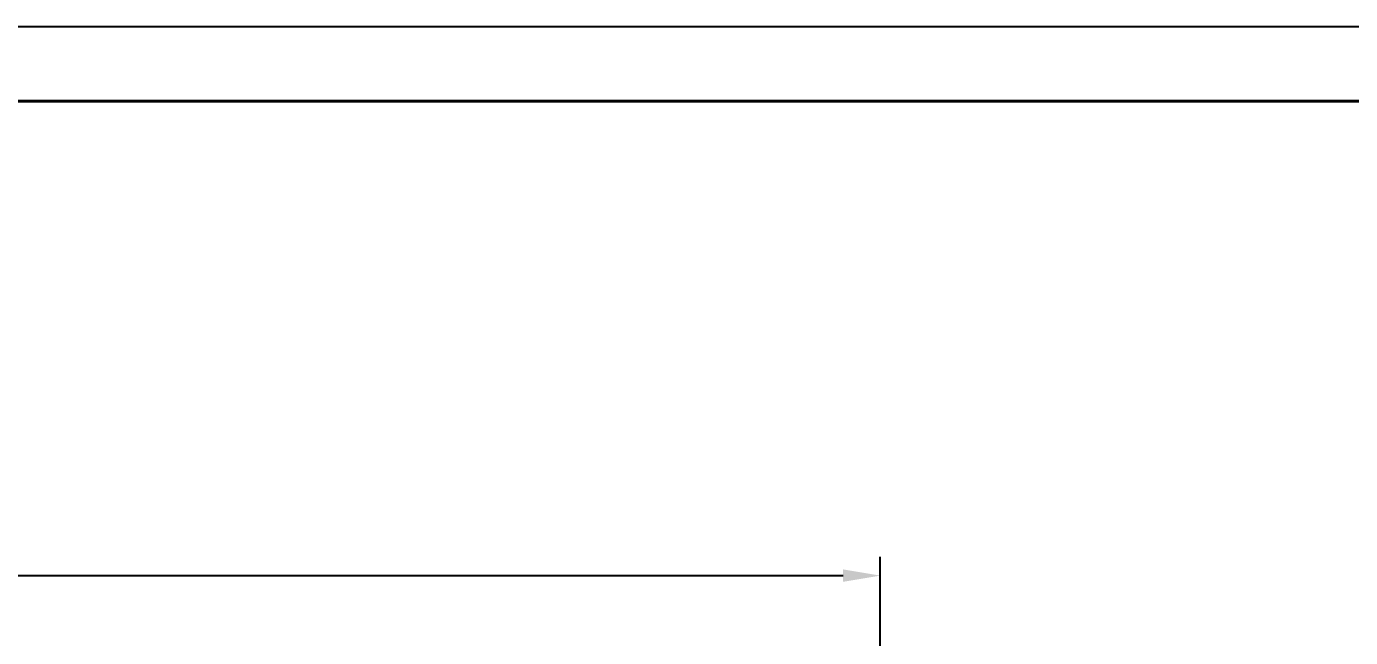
# Model space of a CAD drawing. Extents: x 260 to 1101, y 70 to 664.
# Drawn here: x 449.2 to 538, y 623 to 664 of the extents above; entities that cross this region are included whole.
import ezdxf

# ---------------------------------------------------------------- set-up
doc = ezdxf.new("R2010")
doc.units = 0
doc.header["$MEASUREMENT"] = 0
doc.layers.get('0').update_dxf_attribs({"linetype": 'CONTINUOUS', "lineweight": 15})
doc.layers.get('DEFPOINTS').update_dxf_attribs({"linetype": 'CONTINUOUS'})
doc.layers.add('KONTUR', color=7, linetype='CONTINUOUS')
doc.layers.add('Основная', color=7, linetype='CONTINUOUS', lineweight=40)
doc.styles.add('GOST type A0', font='', dxfattribs={"oblique": 15, "height": 3.5})
doc.styles.get('GOST type A0').set_extended_font_data('GOST type A')
doc.dimstyles.new('ISO-25', dxfattribs={"dimtxt": 2.5, "dimasz": 2.5, "dimexe": 1.25, "dimexo": 0.625, "dimtad": 1, "dimtxsty": 'Standard', "dimcen": 2.5, "dimadec": 0, "dimazin": 0, "dimtfac": 1, "dimtmove": 0, "dimatfit": 3, "dimfxl": 1, "dimarcsym": 0})

# ---------------------------------------------------------------- blocks, each defined once
blk = doc.blocks.new('*D0')
at = {"color": 0, "lineweight": -2, "transparency": 16777216}
for p, q in [((346.5, 590.586), (346.5, 628.411)), ((506.5, 590.586), (506.5, 628.411)), ((349, 627.161), (504, 627.161))]:
    blk.add_line(p, q, dxfattribs=at)
at = {"color": 0, "transparency": 16777216}
for points in [[(349, 627.577), (349, 626.744), (346.5, 627.161)], [(504, 627.577), (504, 626.744), (506.5, 627.161)]]:
    blk.add_solid(points, dxfattribs=at)
at = {"layer": 'DEFPOINTS', "color": 0, "transparency": 16777216}
for p in [(506.5, 627.161), (346.5, 589.961), (506.5, 589.961)]:
    blk.add_point(p, dxfattribs=at)
at = {"color": 0, "transparency": 16777216, "insert": (426.5, 629.536), "char_height": 3.5, "attachment_point": 5, "style": 'GOST type A0'}
blk.add_mtext('80*', dxfattribs=at)

msp = doc.modelspace()

# ---------------------------------------------------------------- linework, layer by layer
at = {"layer": 'KONTUR'}
msp.add_line((260, 664), (1101, 664), dxfattribs=at)
at = {"layer": 'Основная'}
msp.add_line((1096, 659), (280, 659), dxfattribs=at)

# ---------------------------------------------------------------- dimensions: what is measured, and where the dimension line sits
dim = msp.add_linear_dim(base=(506.5, 627.161), p1=(346.5, 589.961), p2=(506.5, 589.961), text='80*', dimstyle='ISO-25', override={"dimtxsty": 'GOST type A0'})
dim.commit()
dim.dimension.update_dxf_attribs({"geometry": '*D0', "text_midpoint": (426.5, 627.161), "dimtype": 160})

doc.saveas('drawing.dxf')
